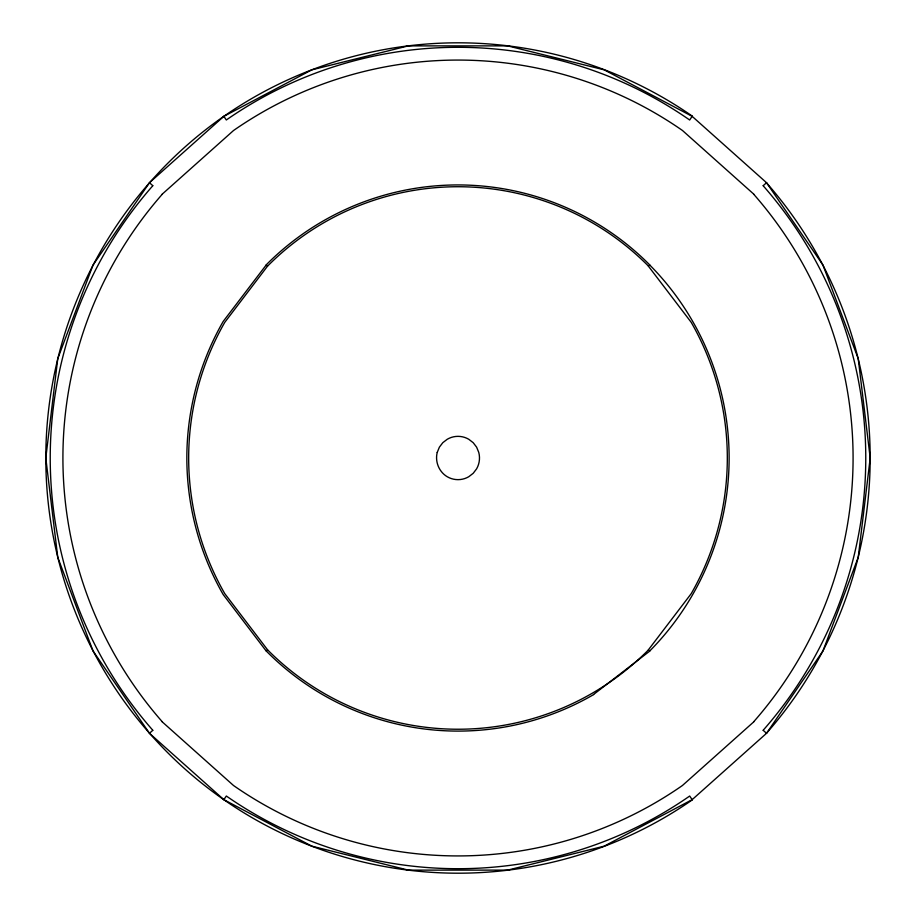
<?xml version="1.0" encoding="UTF-8"?>
<svg xmlns="http://www.w3.org/2000/svg" width="916" height="916" viewBox="0 0 916 916"><rect width="100%" height="100%" fill="white"/><g stroke="black" fill="none" stroke-linecap="round" stroke-linejoin="round"><path stroke-width="1.37" d="M692.153 116.343L689.656 119.996A405.536 405.536 0 0 0 226.321 119.973L223.836 116.343L311.829 69.834L408.318 45.88L507.682 45.88L604.171 69.834L692.153 116.343L766.532 182.708L822.98 265.079L858.223 358.648L870.2 458.011L858.223 557.352L822.98 650.933L766.532 733.292L692.153 799.657L604.171 846.166L507.682 870.12L408.318 870.12L311.829 846.166L223.836 799.657L149.468 733.292L93.008 650.933L57.765 557.352L45.8 458.011L57.765 358.648L93.008 265.079L149.468 182.708L223.836 116.343M223.836 799.657L226.344 796.027A405.593 405.593 0 0 0 689.691 796.038L692.153 799.657M648.494 266.144A268.148 268.148 0 0 0 267.518 266.167L224.752 322.375A272.957 272.957 0 0 0 224.752 593.625L267.552 649.799A268.148 268.148 0 0 0 648.494 649.856M267.552 649.799L266.27 651.104L223.172 594.541A274.754 274.754 0 0 1 223.172 321.459L266.27 264.907L267.552 266.201M149.468 733.292L152.754 730.361M162.246 194.123L233.534 130.507A392.93 392.93 0 0 1 682.466 130.484L753.742 194.123M753.742 721.877L682.443 785.493A392.93 392.93 0 0 1 233.523 785.516L162.246 721.877M763.234 185.639L766.532 182.708M593.557 694.5L649.73 651.104L648.425 649.799L691.237 593.625A272.957 272.957 0 0 0 691.237 322.375L648.425 266.201L649.73 264.907A269.968 269.968 0 0 0 266.212 264.85M763.234 730.361L766.532 733.292M149.468 182.708L152.754 185.639M766.463 182.765A417.158 417.158 0 0 1 766.486 733.258M763.154 185.719A412.566 412.566 0 0 1 763.154 730.281M692.301 116.126A410.379 410.379 0 0 0 149.537 182.765A417.066 417.066 0 0 0 149.526 733.247A410.379 410.379 0 0 0 692.301 799.874M152.823 730.292A412.647 412.647 0 0 1 152.823 185.708M753.662 194.192A399.72 399.72 0 0 1 753.662 721.808M162.315 721.819A399.8 399.8 0 0 1 162.315 194.181M649.684 264.953A274.273 274.273 0 0 1 649.673 651.047M593.625 694.591A269.831 269.831 0 0 1 266.316 651.07M437.23 452.401C434.848 461.641 439.004 471.9 447.26 476.744A21.286 21.286 0 0 0 468.74 476.744L473.194 473.309L476.618 468.832A21.812 21.812 0 0 0 478.759 452.401L476.618 447.168L473.194 442.691L468.74 439.256A21.286 21.286 0 0 0 447.26 439.256L442.794 442.691L439.382 447.168L437.23 452.401"/></g></svg>
